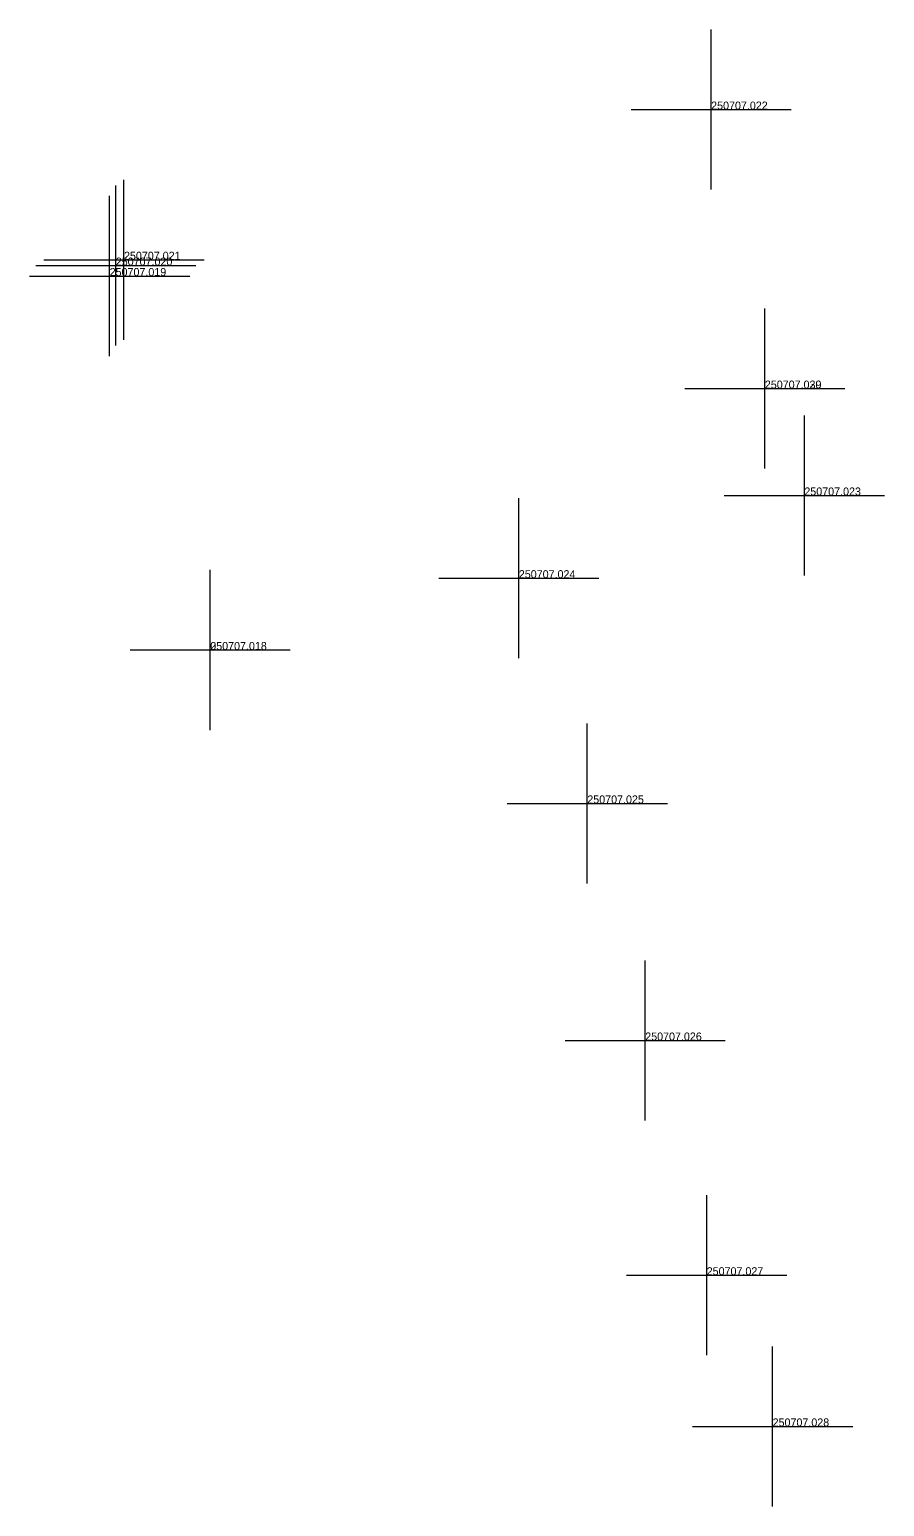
# Model space of a CAD drawing. Extents: x 581016 to 32581281, y 5319910 to 5321142.
# Drawn here: x 32581270.78 to 32581281.45, y 5320265.22 to 5320283.67 of the extents above; entities that cross this region are included whole.
import ezdxf

# ---------------------------------------------------------------- set-up
doc = ezdxf.new("R2010")
doc.units = 0
doc.header["$PDMODE"] = 2

msp = doc.modelspace()

# ---------------------------------------------------------------- linework, layer by layer
at = {"linetype": 'CONTINUOUS'}
for p in [(32581279.28683, 5320282.67278, 621.06989), (32581271.85285, 5320280.72379, 621.16865), (32581271.95547, 5320280.79683, 621.17794), (32581271.77626, 5320280.5932, 621.18058), (32581279.95742, 5320279.18719, 621.14727), (32581279.95743, 5320279.18675, 621.14876), (32581280.45063, 5320277.85139, 621.15065), (32581276.88554, 5320276.81823, 621.18881), (32581273.03234, 5320275.92118, 621.1945), (32581273.03234, 5320275.92118, 621.1945), (32581277.7402, 5320274.00425, 621.24081), (32581278.46341, 5320271.04222, 621.23222), (32581279.23124, 5320268.10984, 621.28488), (32581280.05425, 5320266.22087, 621.58683)]:
    msp.add_point(p, dxfattribs=at)

# ---------------------------------------------------------------- texts
for s, p in [('250707.022', (32581279.28683, 5320282.67278, 621.06989)), ('250707.020', (32581271.85285, 5320280.72379, 621.16865)), ('250707.021', (32581271.95547, 5320280.79683, 621.17794)), ('250707.019', (32581271.77626, 5320280.5932, 621.18058)), ('250707.029', (32581279.95742, 5320279.18719, 621.14727)), ('250707.030', (32581279.95743, 5320279.18675, 621.14876)), ('250707.023', (32581280.45063, 5320277.85139, 621.15065)), ('250707.024', (32581276.88554, 5320276.81823, 621.18881)), ('0', (32581273.03234, 5320275.92118, 621.1945)), ('250707.018', (32581273.03234, 5320275.92118, 621.1945)), ('250707.025', (32581277.7402, 5320274.00425, 621.24081)), ('250707.026', (32581278.46341, 5320271.04222, 621.23222)), ('250707.027', (32581279.23124, 5320268.10984, 621.28488)), ('250707.028', (32581280.05425, 5320266.22087, 621.58683))]:
    msp.add_text(s, height=0.1, dxfattribs=at).set_placement(p)

doc.saveas('drawing.dxf')
